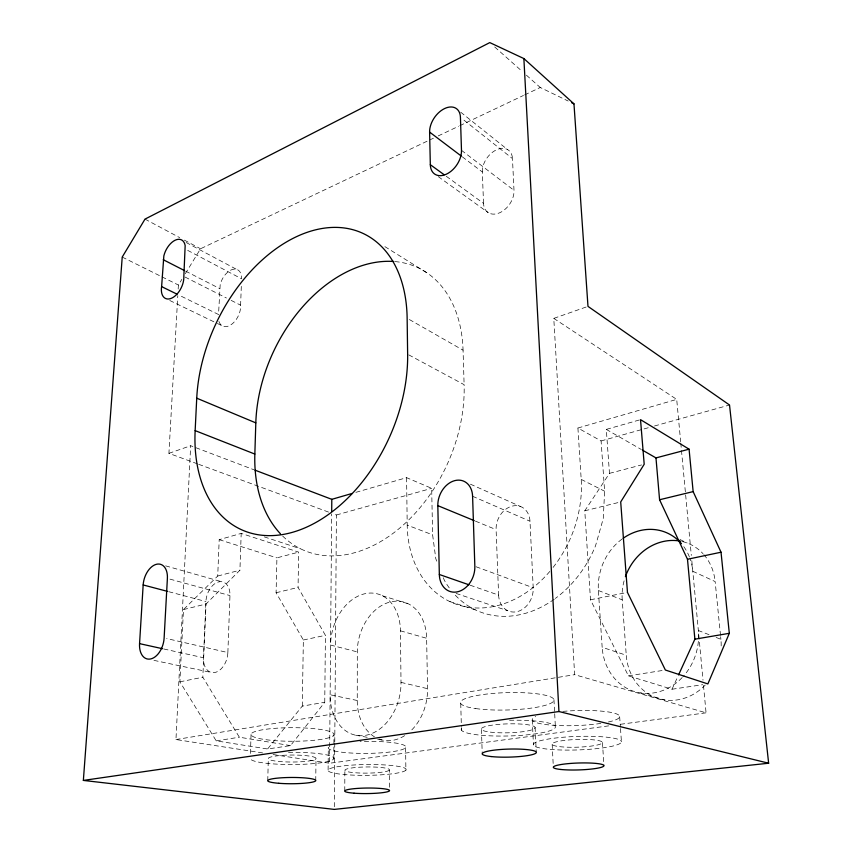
<?xml version="1.0" encoding="UTF-8"?>
<svg xmlns="http://www.w3.org/2000/svg" width="852" height="852" viewBox="0 0 852 852"><rect width="100%" height="100%" fill="white"/><g stroke="black" fill="none" stroke-linecap="round" stroke-linejoin="round"><path stroke-width="0.64" stroke-dasharray="4.26 3.19" d="M374.443 736.81A46.008 34.559 -77.8 0 1 357.254 700.514L357.308 651.908A45.124 33.814 -75.2 0 1 391.6 601.672A45.124 33.814 -75.2 0 1 426.628 638.276L427.544 688.682A46.008 34.559 -77.8 0 1 409.961 731.634M344.772 790.858L344.858 770.059M333.792 758.695L333.963 734.861A41.492 6.784 0 0 0 273.971 728.407A41.492 6.784 0 0 0 269.69 740.143A41.492 6.784 0 0 0 333.963 734.861M334.303 806.748L334.761 743.093M334.772 741.762L336.402 514.981L332.685 513.607M328.105 770.027L328.308 747.428A38.809 5.996 -0.6 0 0 367.968 753.381A38.809 5.996 -0.6 0 0 405.648 746.416A38.809 5.996 -0.6 0 0 360.023 741.57M608.637 725.872L329.543 763.243L331.673 513.905M324.75 702.282L325.421 635.347L298.051 587.422L298.679 552.128L241.191 533.405L219.198 539.667L217.718 576.027L183.478 609.574L179.879 681.824L216.227 740.867L267.592 748.993L290.511 745.606L324.75 702.282L302.29 706.116L267.592 748.993M315.741 780.666L316.007 758.653A23.856 3.493 -0.1 0 0 281.224 755.447A23.856 3.493 -0.1 0 0 279.296 761.496A23.856 3.493 -0.1 0 0 316.007 758.653M302.29 706.116L303.355 639.99L276.091 592.747L276.921 557.858L298.679 552.128M267.762 780.645L268.316 758.536M250.477 753.434L251.042 734.477M183.478 609.574L206.024 604.025L239.923 570.201L241.191 533.405M218.943 321.428A15.858 9.755 -64.4 0 0 231.776 324.207A15.858 9.755 -64.4 0 0 240.605 305.176L241.34 285.399M227.867 652.557L229.965 595.569A17.391 11.449 -73.3 0 0 218.613 581.916A17.391 11.449 -73.3 0 0 205.918 601.533L203.468 657.733A17.764 11.747 -75.3 0 0 214.97 672.473A17.764 11.747 -75.3 0 0 227.867 652.557L166.672 638.553M187.685 250.371L241.585 278.806L241.34 275.388A15.613 9.5 -63.7 0 0 231.148 269.956A15.613 9.5 -63.7 0 0 220.178 284.824L218.527 314.516L179.399 295.325M290.511 745.606L239.359 737.214L202.829 677.233L206.024 604.025M553.108 567.411A106.202 83.006 -66.5 0 0 581.202 479.399L577.922 428.013L601.086 440.942L604.622 491.21L603.259 518.591L595.505 545.876A103.624 82.431 -66.5 0 1 555.344 598.423M262.597 752.912L175.959 739.536L190.667 445.724L253.811 469.708M197.451 463.85L168.92 453.349L177.802 295.623M178.174 288.998L178.398 285.026L181.859 279.36M639.256 420.015L606.304 429.397L609.478 473.35L584.781 510.795L590.489 599.776L628.414 675.849L672.015 689.236L678 676.126M185.321 273.694L200.54 248.763L433.412 138.216M438.216 135.926L458.621 126.245M459.824 125.67L523.447 95.467M524.651 94.902L540.253 87.49L568.156 101.037M168.92 453.349L190.667 445.724M703.486 685.391L706.063 712.826L574.642 674.667L553.779 318.382L586.762 306.805M355.891 492.349L406.585 477.663L431.666 488.334L432.614 534.832L435.809 558.763L437.246 562.384M577.922 428.013L676.701 399.396L680.663 441.709M336.402 514.981L431.666 488.334M601.086 440.942L649.405 427.416M654.496 426L729.525 405.009M217.718 576.027L239.923 570.201M609.478 473.35L641.62 464.926M584.781 510.795L620.703 501.945M276.091 592.747L298.051 587.422M303.355 639.99L325.421 635.347M179.879 681.824L202.829 677.233M590.489 599.776L627.466 592.396M175.959 739.536L574.642 674.667M216.227 740.867L239.359 737.214M628.414 675.849L664.091 670.226M672.015 689.236L702.74 684.688M620.49 724.285L706.063 712.826M273.098 754.531L329.543 763.243M355.646 735.201L367.329 737.331M377.713 739.227L382.899 740.175M153.956 660.375L211.733 672.537M357.254 700.514L330.129 694.742A47.116 34.751 -77.3 0 0 365.625 735.329A47.116 34.751 -77.3 0 0 401.004 682.377L400.451 630.831A46.2 33.984 -74.9 0 0 365.455 593.599A46.2 33.984 -74.9 0 0 330.555 645.071L357.308 651.908M163.84 648.99L203.468 657.733M401.004 682.377L427.544 688.682M168.781 591.714L205.918 601.533M169.942 579.126L229.965 595.569M400.451 630.831L426.628 638.276M165.639 565.866L221.605 581.703M640.683 692.953L664.485 699.897M382.218 595.686L408.278 603.791M219.198 539.667L276.921 557.858M449.877 601.597L475.437 609.915M622.045 539.071A53.218 46.328 -67.5 0 0 598.381 590.511L602.162 647.296L626.263 655.241A52.739 47.105 -74.4 0 0 655.923 697.65A52.739 47.105 -74.4 0 0 705.222 685.061M264.322 536.888L300.607 548.826M456.108 593.429L507.856 610.777M470.208 585.228L498.612 595.101A20.874 16.87 -71.4 0 0 516.791 611.715A20.874 16.87 -71.4 0 0 533.203 587.763L529.987 521.232A20.448 16.273 -67.2 0 0 512.201 506.109A20.448 16.273 -67.2 0 0 496.098 529.625L498.612 595.101M476.076 566.761L533.203 587.763M198.686 464.308L331.439 513.149M406.585 477.663L407.213 525.12L432.614 534.832M709.034 634.687L698.352 630.523A54.219 47.744 -73.7 0 1 683.038 676.616M716.159 637.466L720.909 639.319A52.739 47.105 -74.4 0 1 721.154 646.945M598.381 590.511L622.216 599.829L626.263 655.241M475.459 521.136L496.098 529.625M472.594 496.279L529.987 521.232M470.421 484.181L520.625 506.546M720.515 635.379L715.147 581.565L692.804 571.277A53.218 46.328 -67.5 0 0 689.854 558.103M169.761 300.5L216.206 322.919M217.388 323.494L222.159 325.794M679.96 539.476L687.085 542.98M122.219 257.07L160.847 276.293M162.008 276.868L178.398 285.026M581.202 479.399L604.622 491.21M185.022 277.038L226.419 297.998M231.148 300.383L240.605 305.176M185.576 271.128L219.656 288.54M145 219.113L179.708 237.644M184.341 240.115L200.54 248.763M186.13 242.49L238.698 270.499M408.79 354.879L464.116 384.667A137.907 96.51 -65.6 0 1 397.895 529.603A137.907 96.51 -65.6 0 1 280.372 533.725M409.418 319.553L463.062 350.193L464.116 384.667M606.304 429.397L641.3 449.483M384.891 246.633L427.64 273.3M553.779 318.382L676.701 399.396M438.29 176.641L488.377 212.734M446.288 176.289L483.531 203.34A18.925 13.078 -55 0 0 499.453 212.872A18.925 13.078 -55 0 0 514.001 190.347L512.467 158.589L462.508 118.982M462.285 156.811L482.317 171.966L483.531 203.34M461.486 150.335L514.001 190.347M460.698 112.187L507.472 149.515M494.735 46.998L522.446 71.643M526.398 75.168L540.253 87.49M443.359 577.805L444.307 580.18A103.624 82.431 -66.5 0 0 450.846 590.021M720.643 636.689L720.909 639.319M680.78 443.029L691.313 555.408M691.813 560.701L703.006 680.173M619.66 716.607L620.405 727.193M620.501 728.524L621.428 741.762A44.048 6.752 -1.9 0 1 555.227 749.749A44.048 6.752 -1.9 0 1 555.536 738.024A44.048 6.752 -1.9 0 1 621.428 741.762M602.439 742.465L603.951 765.65M553.949 699.662L554.62 712.485M554.695 713.763L555.366 726.586M552.171 744.318L553.353 767.407M535.099 727.374L536.259 752.199M532.287 720.047L533.448 745.01M481.444 729.44L482.2 752.859M460.74 703.518L461.369 726.405M461.401 727.672L461.464 730.217M405.616 747.694L405.882 770.144A39.043 5.4 -0.6 0 1 343.931 774.521A39.043 5.4 -0.6 0 1 351.439 765.149A39.043 5.4 -0.6 0 1 405.882 770.144M389.311 770.123A22.301 3.088 -0.6 0 1 354.102 772.668A22.301 3.088 -0.6 0 1 357.936 767.322A22.301 3.088 -0.6 0 1 389.311 770.123L389.46 790.837M288.498 752.327A41.769 6.113 -0.1 0 1 333.792 757.982A41.769 6.113 -0.1 0 1 293.301 764.521A41.769 6.113 -0.1 0 1 250.328 758.493M562.906 711.388A43.75 7.487 -2 0 1 612.822 712.794A43.75 7.487 -2 0 1 608.243 722.027M600.83 723.401A43.75 7.487 -2 0 1 548.347 724.86A43.75 7.487 -2 0 1 535.663 716.564M509.56 720.27A47.126 7.838 -1.5 0 1 555.302 727.459A47.126 7.838 -1.5 0 1 503.127 736.064A47.126 7.838 -1.5 0 1 461.72 728.162M404.647 735.659A46.008 34.559 -77.8 0 1 379.161 739.099M554.269 599.201A103.624 82.431 -66.5 0 1 454.191 593.993M549.796 571.447A106.202 83.006 -66.5 0 1 457.79 604.76A106.202 83.006 -66.5 0 1 407.213 525.12M681.994 541.467A51.791 45.752 -67.6 0 1 703.017 553.683M703.848 554.609A51.791 45.752 -67.6 0 1 715.147 581.565M622.216 599.829A51.791 45.752 -67.6 0 1 624.985 577.901M682.164 677.564A54.219 47.744 -73.7 0 1 632.024 690.695A54.219 47.744 -73.7 0 1 602.162 647.296M683.805 546.664A53.218 46.328 -67.5 0 1 689.385 556.878M395.083 261.585A136.639 94.593 -64.5 0 1 463.062 350.193M482.317 171.966A18.808 12.769 -54.4 0 1 496.716 149.728A18.808 12.769 -54.4 0 1 512.467 158.589M490.326 732.124A26.923 4.473 -1.5 0 0 534.577 728.545A26.923 4.473 -1.5 0 0 499.783 724.296A26.923 4.473 -1.5 0 0 490.326 732.124M475.65 708.566A46.785 8.68 -1.6 0 0 552.895 701.952A46.785 8.68 -1.6 0 0 493.138 693.411A46.785 8.68 -1.6 0 0 475.65 708.566M559.679 746.661A25.166 3.855 -1.9 0 0 601.65 743.487A25.166 3.855 -1.9 0 0 570.552 739.824A25.166 3.855 -1.9 0 0 559.679 746.661"/><path stroke-width="1.28" d="M331.705 511.253L331.801 499.336L255.046 470.176M280.372 533.725A137.907 96.51 -65.6 0 1 254.844 454.063L255.813 422.88A136.639 94.593 -64.5 0 1 393.816 261.489M195.151 430.622L196.737 398.182A143.551 94.604 -64.6 0 1 304.175 233.405A143.551 94.604 -64.6 0 1 407.139 318.254L407.639 354.251A144.957 96.617 -65.7 0 1 298.924 530.242A144.957 96.617 -65.7 0 1 195.151 430.622L254.844 454.063M161.614 286.613L163.85 255.877A16.305 9.393 -63.9 0 1 175.097 240.243A16.305 9.393 -63.9 0 1 185.161 245.621L183.84 276.442A16.571 9.649 -64.5 0 1 171.721 298.147A16.571 9.649 -64.5 0 1 161.614 286.613L177.024 294.164M139.558 643.643L143.168 584.951A18.243 11.406 -72.8 0 1 156.289 564.322A18.243 11.406 -72.8 0 1 167.386 578.423L164.127 637.967A18.648 11.715 -74.7 0 1 150.793 658.926A18.648 11.715 -74.7 0 1 139.558 643.643L162.562 648.713M83.358 780.421L122.219 257.07L145 219.113L489.793 42.6L523.873 58.564L573.971 103.859L587.986 306.379L729.525 405.009L768.642 763.232L334.282 809.4L83.358 780.421L558.944 711.537L768.642 763.232M729.312 633.313L707.863 683.932L665.369 670.023L627.466 592.396L620.703 501.945L644.197 464.255L640.523 419.653L689.076 449.174L693.145 491.604L721.026 552.224L729.312 633.313L694.881 639.181L678.554 674.933M331.801 499.336L352.089 493.457M642.429 450.133L655.976 457.907L689.076 449.174M655.976 457.907L659.576 499.751L693.145 491.604M659.576 499.751L687.489 559.263L721.026 552.224M143.168 584.951L167.493 591.373M439.334 574.493A22.12 17.157 -70.8 0 0 457.662 591.778A22.12 17.157 -70.8 0 0 474.841 566.303L472.594 496.279A21.641 16.518 -67.1 0 0 454.659 480.656A21.641 16.518 -67.1 0 0 437.822 505.641L439.334 574.493L468.973 584.792M437.822 505.641L474.245 520.636M196.737 398.182L255.813 422.88M571.639 102.73L573.971 103.859M163.254 259.722L184.405 270.531M430.324 164.692A19.926 13.121 -55.9 0 0 446.352 174.181A19.926 13.121 -55.9 0 0 461.486 150.335L460.431 117.331A19.788 12.801 -55.3 0 0 444.584 108.566A19.788 12.801 -55.3 0 0 429.61 132.092L430.324 164.692L444.158 174.745M429.61 132.092L461.23 156.022M687.489 559.263L694.881 639.181M523.873 58.564L558.944 711.537M623.11 538.304A53.218 46.328 -67.5 0 1 681.462 543.693M625.411 576.655A51.791 45.752 -67.6 0 1 680.695 541.19M278.806 783.286A24.005 3.131 -0.2 0 0 315.741 780.666A24.005 3.131 -0.2 0 0 280.745 777.855A24.005 3.131 -0.2 0 0 278.806 783.286M354.059 793.191A22.429 2.769 -0.6 0 0 389.46 790.837A22.429 2.769 -0.6 0 0 357.915 788.377A22.429 2.769 -0.6 0 0 354.059 793.191M560.893 769.484A25.326 3.461 -1.8 0 0 603.141 766.576A25.326 3.461 -1.8 0 0 571.884 763.339A25.326 3.461 -1.8 0 0 560.893 769.484M491.167 756.555A27.104 4.026 -1.5 0 0 535.738 753.264A27.104 4.026 -1.5 0 0 500.731 749.494A27.104 4.026 -1.5 0 0 491.167 756.555"/></g></svg>
